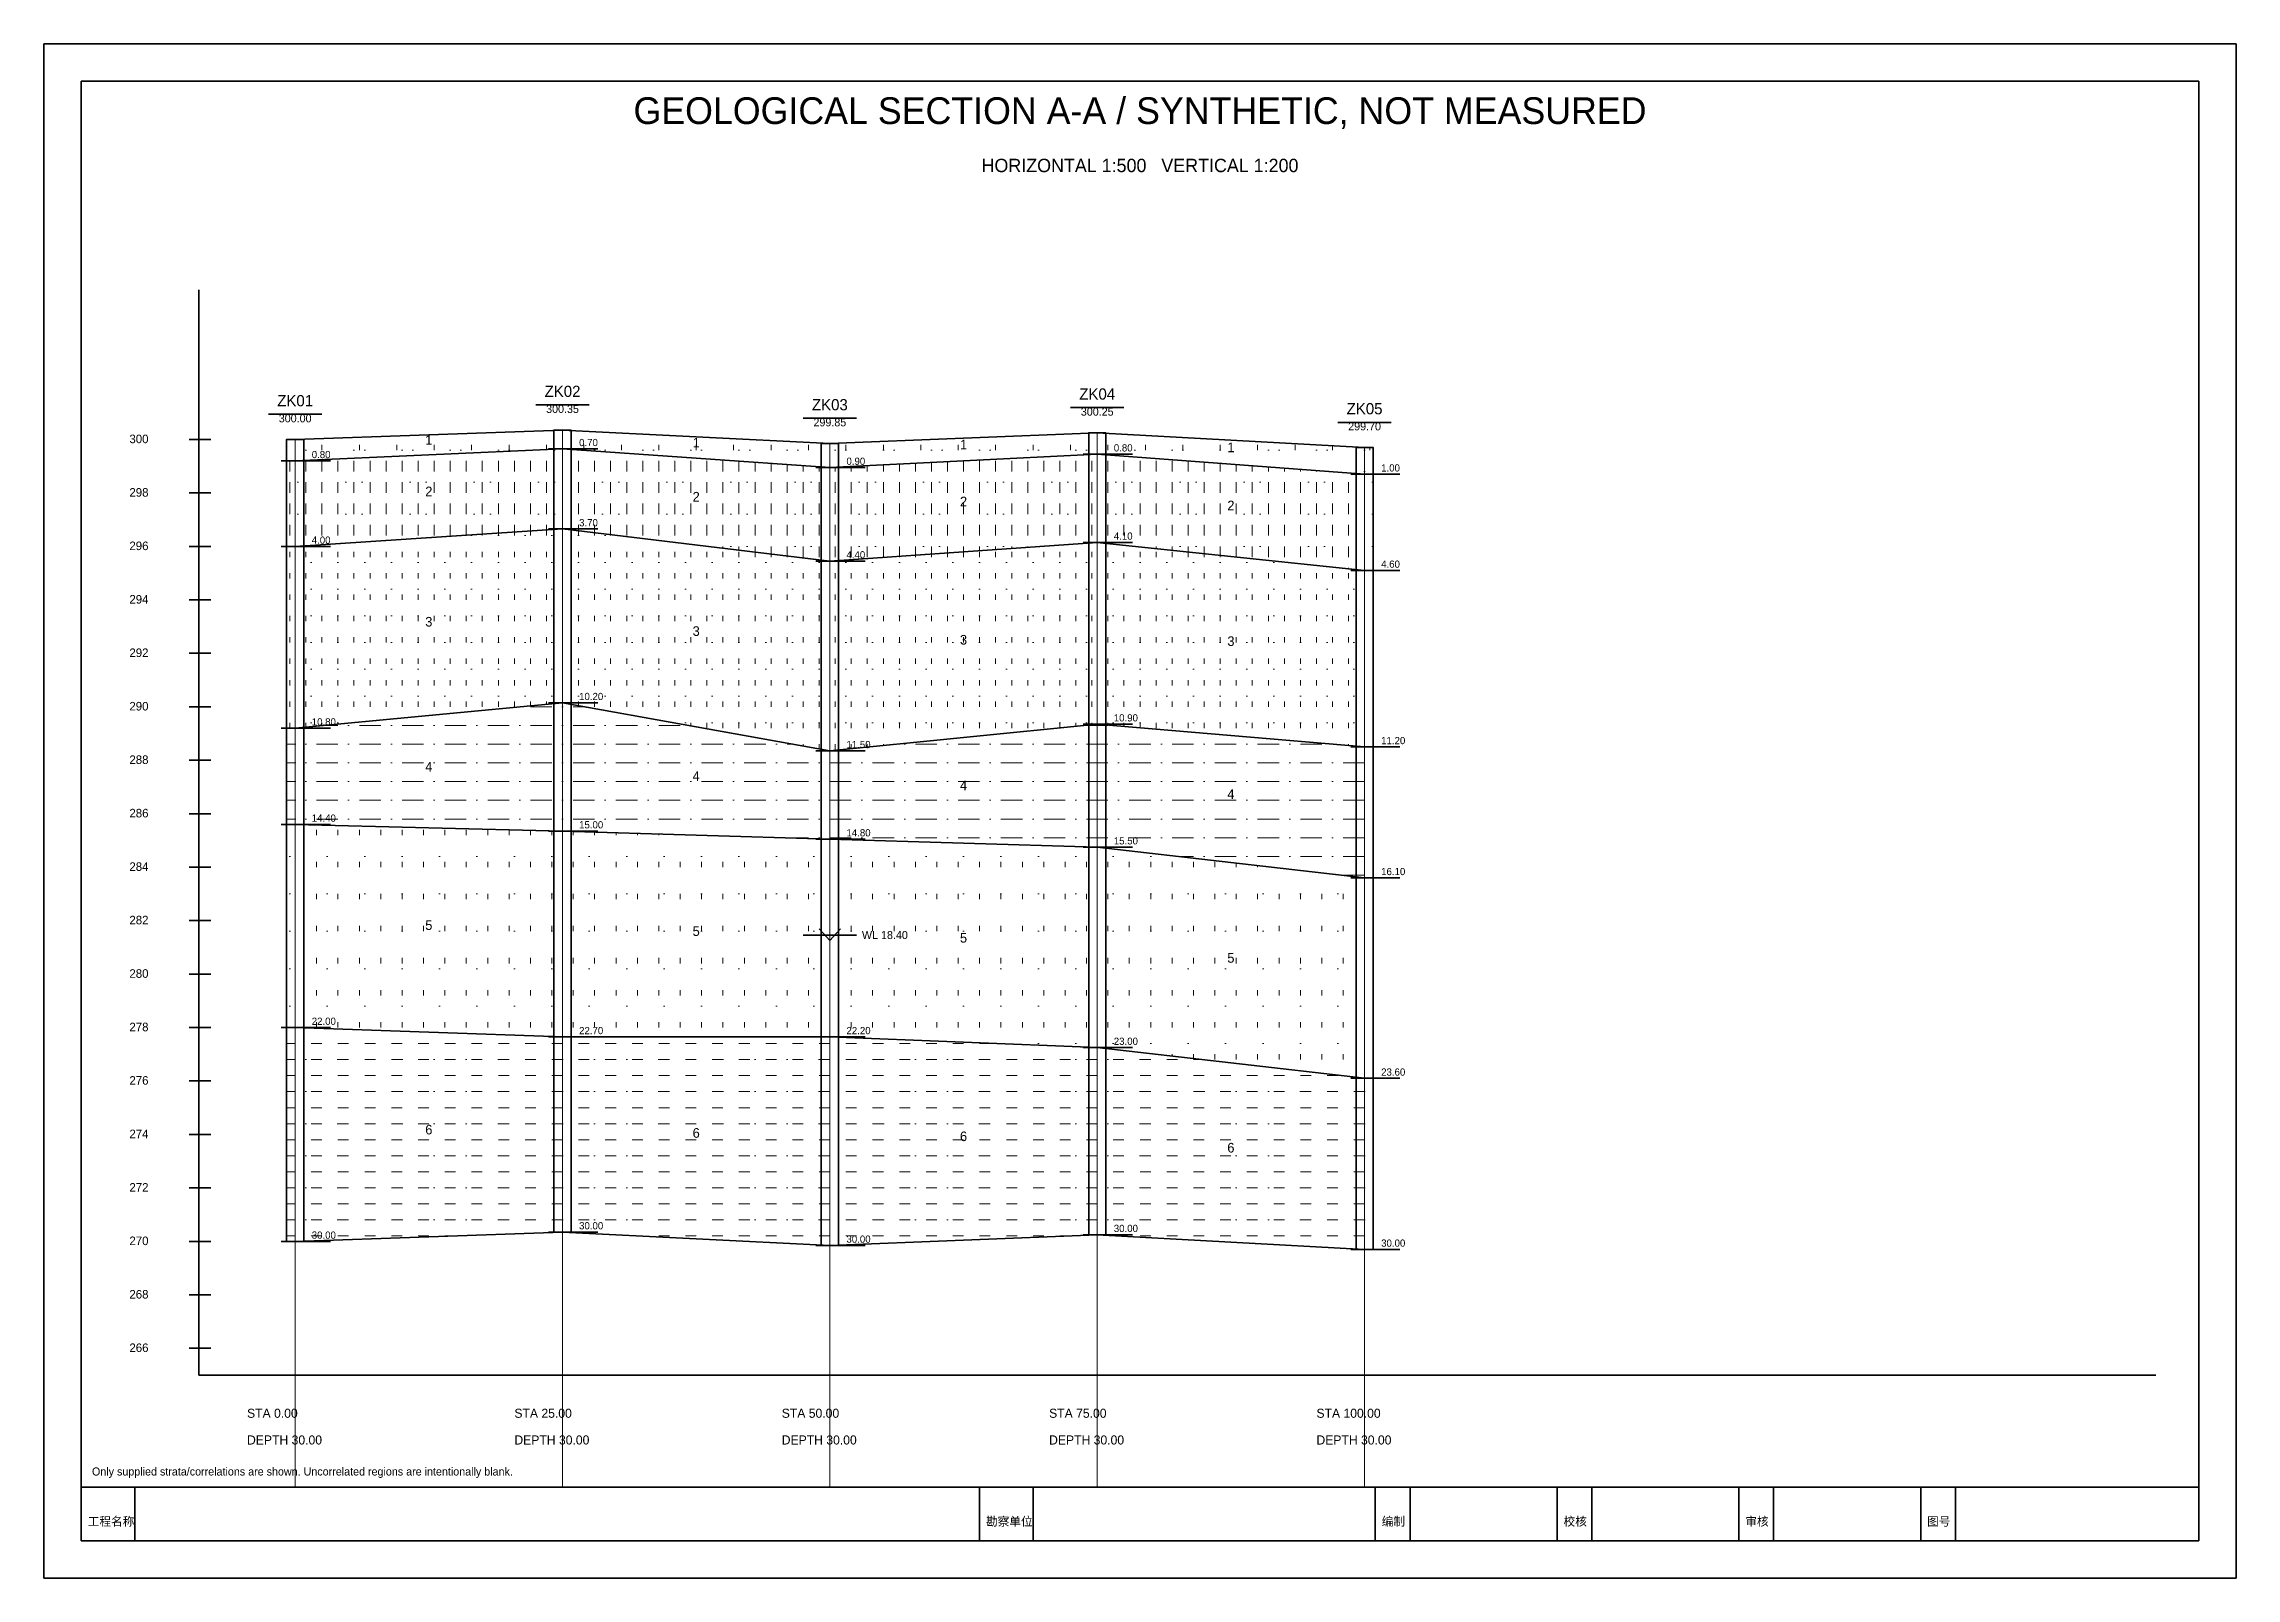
# Model space of a CAD drawing. Header units: millimetres. Extents: x 5 to 415, y 5 to 292.
import ezdxf
from ezdxf.enums import TextEntityAlignment as Align

# ---------------------------------------------------------------- set-up
doc = ezdxf.new("R2010")
doc.units = ezdxf.units.MM
doc.linetypes.add('GEO_740B4ED4B9664C73_CONT', pattern=[0])
for name, color, linetype, lineweight in [('GEO_BOUNDARY', 7, 'GEO_740B4ED4B9664C73_CONT', 35), ('GEO_FRAME', 7, 'GEO_740B4ED4B9664C73_CONT', 35), ('GEO_GUIDE', 9, 'GEO_740B4ED4B9664C73_CONT', 9), ('GEO_HATCH', 8, 'GEO_740B4ED4B9664C73_CONT', 18), ('GEO_TEXT', 7, 'GEO_740B4ED4B9664C73_CONT', 18)]:
    doc.layers.add(name, color=color, linetype=linetype, lineweight=lineweight)
doc.styles.get("Standard").update_dxf_attribs({"font": 'sans-serif'})
pattern_1 = [(0, (0, 0), (0, 4), [0, -2, 0, -7]), (90, (1, 0), (7, 0), [1, -8])]
pattern_2 = [(90, (0, 0), (3, 0), [2, -2]), (0, (1.5, 0), (0, 6), [0, -3, 0, -9])]
pattern_3 = [(90, (0, 0), (3, 0), [1, -3]), (0, (0, 0), (0, 5), [0, -5])]
pattern_4 = [(0, (0, 0), (0, 3.5), [4, -2, 0, -2])]
pattern_5 = [(90, (0, 0), (4, 0), [1, -5]), (0, (2, 0), (0, 7), [0, -7])]
pattern_6 = [(0, (0, 0), (0, 3), [2, -3]), (90, (0, 0), (6, 0), [0, -6])]

msp = doc.modelspace()

# ---------------------------------------------------------------- hatches: boundary and pattern name
at = {"layer": 'GEO_HATCH'}
h = msp.add_hatch(dxfattribs=at)
h.set_pattern_fill('GEO_TOPSOIL', color=256, style=0)
h.set_pattern_definition(pattern_1)
h.paths.add_polyline_path([(50.4, 214), (53.6, 214), (53.6, 218), (50.4, 218)])
h = msp.add_hatch(dxfattribs=at)
h.set_pattern_fill('GEO_TOPSOIL', color=256, style=0)
h.set_pattern_definition(pattern_1)
h.paths.add_polyline_path([(52, 214), (102, 216.25), (102, 219.75), (52, 218)])
h = msp.add_hatch(dxfattribs=at)
h.set_pattern_fill('GEO_TOPSOIL', color=256, style=0)
h.set_pattern_definition(pattern_1)
h.paths.add_polyline_path([(100.4, 216.25), (103.6, 216.25), (103.6, 219.75), (100.4, 219.75)])
h = msp.add_hatch(dxfattribs=at)
h.set_pattern_fill('GEO_TOPSOIL', color=256, style=0)
h.set_pattern_definition(pattern_1)
h.paths.add_polyline_path([(102, 216.25), (152, 212.75), (152, 217.25), (102, 219.75)])
h = msp.add_hatch(dxfattribs=at)
h.set_pattern_fill('GEO_TOPSOIL', color=256, style=0)
h.set_pattern_definition(pattern_1)
h.paths.add_polyline_path([(152, 212.75), (202, 215.25), (202, 219.25), (152, 217.25)])
h = msp.add_hatch(dxfattribs=at)
h.set_pattern_fill('GEO_TOPSOIL', color=256, style=0)
h.set_pattern_definition(pattern_1)
h.paths.add_polyline_path([(200.4, 215.25), (203.6, 215.25), (203.6, 219.25), (200.4, 219.25)])
h = msp.add_hatch(dxfattribs=at)
h.set_pattern_fill('GEO_TOPSOIL', color=256, style=0)
h.set_pattern_definition(pattern_1)
h.paths.add_polyline_path([(202, 215.25), (252, 211.5), (252, 216.5), (202, 219.25)])
h = msp.add_hatch(dxfattribs=at)
h.set_pattern_fill('GEO_COLLAPSIBLE_LOESS', color=256, style=0)
h.set_pattern_definition(pattern_2)
h.paths.add_polyline_path([(50.4, 198), (53.6, 198), (53.6, 214), (50.4, 214)])
h = msp.add_hatch(dxfattribs=at)
h.set_pattern_fill('GEO_COLLAPSIBLE_LOESS', color=256, style=0)
h.set_pattern_definition(pattern_2)
h.paths.add_polyline_path([(52, 198), (102, 201.25), (102, 216.25), (52, 214)])
h = msp.add_hatch(dxfattribs=at)
h.set_pattern_fill('GEO_COLLAPSIBLE_LOESS', color=256, style=0)
h.set_pattern_definition(pattern_2)
h.paths.add_polyline_path([(100.4, 201.25), (103.6, 201.25), (103.6, 216.25), (100.4, 216.25)])
h = msp.add_hatch(dxfattribs=at)
h.set_pattern_fill('GEO_COLLAPSIBLE_LOESS', color=256, style=0)
h.set_pattern_definition(pattern_2)
h.paths.add_polyline_path([(102, 201.25), (152, 195.25), (152, 212.75), (102, 216.25)])
h = msp.add_hatch(dxfattribs=at)
h.set_pattern_fill('GEO_TOPSOIL', color=256, style=0)
h.set_pattern_definition(pattern_1)
h.paths.add_polyline_path([(150.4, 212.75), (153.6, 212.75), (153.6, 217.25), (150.4, 217.25)])
h = msp.add_hatch(dxfattribs=at)
h.set_pattern_fill('GEO_COLLAPSIBLE_LOESS', color=256, style=0)
h.set_pattern_definition(pattern_2)
h.paths.add_polyline_path([(152, 195.25), (202, 198.75), (202, 215.25), (152, 212.75)])
h = msp.add_hatch(dxfattribs=at)
h.set_pattern_fill('GEO_COLLAPSIBLE_LOESS', color=256, style=0)
h.set_pattern_definition(pattern_2)
h.paths.add_polyline_path([(200.4, 198.75), (203.6, 198.75), (203.6, 215.25), (200.4, 215.25)])
h = msp.add_hatch(dxfattribs=at)
h.set_pattern_fill('GEO_COLLAPSIBLE_LOESS', color=256, style=0)
h.set_pattern_definition(pattern_2)
h.paths.add_polyline_path([(202, 198.75), (252, 193.5), (252, 211.5), (202, 215.25)])
h = msp.add_hatch(dxfattribs=at)
h.set_pattern_fill('GEO_TOPSOIL', color=256, style=0)
h.set_pattern_definition(pattern_1)
h.paths.add_polyline_path([(250.4, 211.5), (253.6, 211.5), (253.6, 216.5), (250.4, 216.5)])
h = msp.add_hatch(dxfattribs=at)
h.set_pattern_fill('GEO_COLLAPSIBLE_LOESS', color=256, style=0)
h.set_pattern_definition(pattern_2)
h.paths.add_polyline_path([(150.4, 195.25), (153.6, 195.25), (153.6, 212.75), (150.4, 212.75)])
h = msp.add_hatch(dxfattribs=at)
h.set_pattern_fill('GEO_COLLAPSIBLE_LOESS', color=256, style=0)
h.set_pattern_definition(pattern_2)
h.paths.add_polyline_path([(250.4, 193.5), (253.6, 193.5), (253.6, 211.5), (250.4, 211.5)])
h = msp.add_hatch(dxfattribs=at)
h.set_pattern_fill('GEO_LOESS', color=256, style=0)
h.set_pattern_definition(pattern_3)
h.paths.add_polyline_path([(52, 164), (102, 168.75), (102, 201.25), (52, 198)])
h = msp.add_hatch(dxfattribs=at)
h.set_pattern_fill('GEO_LOESS', color=256, style=0)
h.set_pattern_definition(pattern_3)
h.paths.add_polyline_path([(100.4, 168.75), (103.6, 168.75), (103.6, 201.25), (100.4, 201.25)])
h = msp.add_hatch(dxfattribs=at)
h.set_pattern_fill('GEO_LOESS', color=256, style=0)
h.set_pattern_definition(pattern_3)
h.paths.add_polyline_path([(102, 168.75), (152, 159.75), (152, 195.25), (102, 201.25)])
h = msp.add_hatch(dxfattribs=at)
h.set_pattern_fill('GEO_LOESS', color=256, style=0)
h.set_pattern_definition(pattern_3)
h.paths.add_polyline_path([(50.4, 164), (53.6, 164), (53.6, 198), (50.4, 198)])
h = msp.add_hatch(dxfattribs=at)
h.set_pattern_fill('GEO_LOESS', color=256, style=0)
h.set_pattern_definition(pattern_3)
h.paths.add_polyline_path([(152, 159.75), (202, 164.75), (202, 198.75), (152, 195.25)])
h = msp.add_hatch(dxfattribs=at)
h.set_pattern_fill('GEO_LOESS', color=256, style=0)
h.set_pattern_definition(pattern_3)
h.paths.add_polyline_path([(200.4, 164.75), (203.6, 164.75), (203.6, 198.75), (200.4, 198.75)])
h = msp.add_hatch(dxfattribs=at)
h.set_pattern_fill('GEO_LOESS', color=256, style=0)
h.set_pattern_definition(pattern_3)
h.paths.add_polyline_path([(202, 164.75), (252, 160.5), (252, 193.5), (202, 198.75)])
h = msp.add_hatch(dxfattribs=at)
h.set_pattern_fill('GEO_LOESS', color=256, style=0)
h.set_pattern_definition(pattern_3)
h.paths.add_polyline_path([(150.4, 159.75), (153.6, 159.75), (153.6, 195.25), (150.4, 195.25)])
h = msp.add_hatch(dxfattribs=at)
h.set_pattern_fill('GEO_LOESS', color=256, style=0)
h.set_pattern_definition(pattern_3)
h.paths.add_polyline_path([(250.4, 160.5), (253.6, 160.5), (253.6, 193.5), (250.4, 193.5)])
h = msp.add_hatch(dxfattribs=at)
h.set_pattern_fill('GEO_PALEOSOL', color=256, style=0)
h.set_pattern_definition(pattern_4)
h.paths.add_polyline_path([(52, 146), (102, 144.75), (102, 168.75), (52, 164)])
h = msp.add_hatch(dxfattribs=at)
h.set_pattern_fill('GEO_PALEOSOL', color=256, style=0)
h.set_pattern_definition(pattern_4)
h.paths.add_polyline_path([(100.4, 144.75), (103.6, 144.75), (103.6, 168.75), (100.4, 168.75)])
h = msp.add_hatch(dxfattribs=at)
h.set_pattern_fill('GEO_PALEOSOL', color=256, style=0)
h.set_pattern_definition(pattern_4)
h.paths.add_polyline_path([(102, 144.75), (152, 143.25), (152, 159.75), (102, 168.75)])
h = msp.add_hatch(dxfattribs=at)
h.set_pattern_fill('GEO_PALEOSOL', color=256, style=0)
h.set_pattern_definition(pattern_4)
h.paths.add_polyline_path([(152, 143.25), (202, 141.75), (202, 164.75), (152, 159.75)])
h = msp.add_hatch(dxfattribs=at)
h.set_pattern_fill('GEO_PALEOSOL', color=256, style=0)
h.set_pattern_definition(pattern_4)
h.paths.add_polyline_path([(200.4, 141.75), (203.6, 141.75), (203.6, 164.75), (200.4, 164.75)])
h = msp.add_hatch(dxfattribs=at)
h.set_pattern_fill('GEO_PALEOSOL', color=256, style=0)
h.set_pattern_definition(pattern_4)
h.paths.add_polyline_path([(202, 141.75), (252, 136), (252, 160.5), (202, 164.75)])
h = msp.add_hatch(dxfattribs=at)
h.set_pattern_fill('GEO_PALEOSOL', color=256, style=0)
h.set_pattern_definition(pattern_4)
h.paths.add_polyline_path([(50.4, 146), (53.6, 146), (53.6, 164), (50.4, 164)])
h = msp.add_hatch(dxfattribs=at)
h.set_pattern_fill('GEO_PALEOSOL', color=256, style=0)
h.set_pattern_definition(pattern_4)
h.paths.add_polyline_path([(250.4, 136), (253.6, 136), (253.6, 160.5), (250.4, 160.5)])
h = msp.add_hatch(dxfattribs=at)
h.set_pattern_fill('GEO_PALEOSOL', color=256, style=0)
h.set_pattern_definition(pattern_4)
h.paths.add_polyline_path([(150.4, 143.25), (153.6, 143.25), (153.6, 159.75), (150.4, 159.75)])
h = msp.add_hatch(dxfattribs=at)
h.set_pattern_fill('GEO_LOESS_LIKE', color=256, style=0)
h.set_pattern_definition(pattern_5)
h.paths.add_polyline_path([(50.4, 108), (53.6, 108), (53.6, 146), (50.4, 146)])
h = msp.add_hatch(dxfattribs=at)
h.set_pattern_fill('GEO_LOESS_LIKE', color=256, style=0)
h.set_pattern_definition(pattern_5)
h.paths.add_polyline_path([(52, 108), (102, 106.25), (102, 144.75), (52, 146)])
h = msp.add_hatch(dxfattribs=at)
h.set_pattern_fill('GEO_LOESS_LIKE', color=256, style=0)
h.set_pattern_definition(pattern_5)
h.paths.add_polyline_path([(100.4, 106.25), (103.6, 106.25), (103.6, 144.75), (100.4, 144.75)])
h = msp.add_hatch(dxfattribs=at)
h.set_pattern_fill('GEO_LOESS_LIKE', color=256, style=0)
h.set_pattern_definition(pattern_5)
h.paths.add_polyline_path([(102, 106.25), (152, 106.25), (152, 143.25), (102, 144.75)])
h = msp.add_hatch(dxfattribs=at)
h.set_pattern_fill('GEO_LOESS_LIKE', color=256, style=0)
h.set_pattern_definition(pattern_5)
h.paths.add_polyline_path([(150.4, 106.25), (153.6, 106.25), (153.6, 143.25), (150.4, 143.25)])
h = msp.add_hatch(dxfattribs=at)
h.set_pattern_fill('GEO_LOESS_LIKE', color=256, style=0)
h.set_pattern_definition(pattern_5)
h.paths.add_polyline_path([(152, 106.25), (202, 104.25), (202, 141.75), (152, 143.25)])
h = msp.add_hatch(dxfattribs=at)
h.set_pattern_fill('GEO_LOESS_LIKE', color=256, style=0)
h.set_pattern_definition(pattern_5)
h.paths.add_polyline_path([(200.4, 104.25), (203.6, 104.25), (203.6, 141.75), (200.4, 141.75)])
h = msp.add_hatch(dxfattribs=at)
h.set_pattern_fill('GEO_LOESS_LIKE', color=256, style=0)
h.set_pattern_definition(pattern_5)
h.paths.add_polyline_path([(202, 104.25), (252, 98.5), (252, 136), (202, 141.75)])
h = msp.add_hatch(dxfattribs=at)
h.set_pattern_fill('GEO_LOESS_LIKE', color=256, style=0)
h.set_pattern_definition(pattern_5)
h.paths.add_polyline_path([(250.4, 98.5), (253.6, 98.5), (253.6, 136), (250.4, 136)])
h = msp.add_hatch(dxfattribs=at)
h.set_pattern_fill('GEO_SILTY_CLAY', color=256, style=0)
h.set_pattern_definition(pattern_6)
h.paths.add_polyline_path([(50.4, 68), (53.6, 68), (53.6, 108), (50.4, 108)])
h = msp.add_hatch(dxfattribs=at)
h.set_pattern_fill('GEO_SILTY_CLAY', color=256, style=0)
h.set_pattern_definition(pattern_6)
h.paths.add_polyline_path([(52, 68), (102, 69.75), (102, 106.25), (52, 108)])
h = msp.add_hatch(dxfattribs=at)
h.set_pattern_fill('GEO_SILTY_CLAY', color=256, style=0)
h.set_pattern_definition(pattern_6)
h.paths.add_polyline_path([(100.4, 69.75), (103.6, 69.75), (103.6, 106.25), (100.4, 106.25)])
h = msp.add_hatch(dxfattribs=at)
h.set_pattern_fill('GEO_SILTY_CLAY', color=256, style=0)
h.set_pattern_definition(pattern_6)
h.paths.add_polyline_path([(102, 69.75), (152, 67.25), (152, 106.25), (102, 106.25)])
h = msp.add_hatch(dxfattribs=at)
h.set_pattern_fill('GEO_SILTY_CLAY', color=256, style=0)
h.set_pattern_definition(pattern_6)
h.paths.add_polyline_path([(150.4, 67.25), (153.6, 67.25), (153.6, 106.25), (150.4, 106.25)])
h = msp.add_hatch(dxfattribs=at)
h.set_pattern_fill('GEO_SILTY_CLAY', color=256, style=0)
h.set_pattern_definition(pattern_6)
h.paths.add_polyline_path([(152, 67.25), (202, 69.25), (202, 104.25), (152, 106.25)])
h = msp.add_hatch(dxfattribs=at)
h.set_pattern_fill('GEO_SILTY_CLAY', color=256, style=0)
h.set_pattern_definition(pattern_6)
h.paths.add_polyline_path([(200.4, 69.25), (203.6, 69.25), (203.6, 104.25), (200.4, 104.25)])
h = msp.add_hatch(dxfattribs=at)
h.set_pattern_fill('GEO_SILTY_CLAY', color=256, style=0)
h.set_pattern_definition(pattern_6)
h.paths.add_polyline_path([(202, 69.25), (252, 66.5), (252, 98.5), (202, 104.25)])
h = msp.add_hatch(dxfattribs=at)
h.set_pattern_fill('GEO_SILTY_CLAY', color=256, style=0)
h.set_pattern_definition(pattern_6)
h.paths.add_polyline_path([(250.4, 66.5), (253.6, 66.5), (253.6, 98.5), (250.4, 98.5)])

# ---------------------------------------------------------------- linework, layer by layer
at = {"layer": 'GEO_BOUNDARY'}
for p, q in [((34, 43), (34, 246)), ((47, 222.7), (57, 222.7)), ((97, 224.45), (107, 224.45)), ((147, 221.95), (157, 221.95)), ((197, 223.95), (207, 223.95)), ((32.2, 218), (36.2, 218)), ((52, 218), (102, 219.75)), ((102, 219.75), (152, 217.25)), ((152, 217.25), (202, 219.25)), ((202, 219.25), (252, 216.5)), ((247, 221.2), (257, 221.2)), ((49.4, 214), (58.6, 214)), ((52, 214), (102, 216.25)), ((52, 214), (102, 216.25)), ((99.4, 216.25), (108.6, 216.25)), ((102, 216.25), (152, 212.75)), ((102, 216.25), (152, 212.75)), ((152, 212.75), (202, 215.25)), ((152, 212.75), (202, 215.25)), ((199.4, 215.25), (208.6, 215.25)), ((202, 215.25), (252, 211.5)), ((202, 215.25), (252, 211.5)), ((149.4, 212.75), (158.6, 212.75)), ((249.4, 211.5), (258.6, 211.5)), ((32.2, 208), (36.2, 208)), ((52, 198), (102, 201.25)), ((52, 198), (102, 201.25)), ((99.4, 201.25), (108.6, 201.25)), ((102, 201.25), (152, 195.25)), ((102, 201.25), (152, 195.25)), ((32.2, 198), (36.2, 198)), ((49.4, 198), (58.6, 198)), ((152, 195.25), (202, 198.75)), ((152, 195.25), (202, 198.75)), ((199.4, 198.75), (208.6, 198.75)), ((202, 198.75), (252, 193.5)), ((202, 198.75), (252, 193.5)), ((149.4, 195.25), (158.6, 195.25)), ((249.4, 193.5), (258.6, 193.5)), ((32.2, 188), (36.2, 188)), ((32.2, 178), (36.2, 178)), ((52, 164), (102, 168.75)), ((52, 164), (102, 168.75)), ((99.4, 168.75), (108.6, 168.75)), ((102, 168.75), (152, 159.75)), ((102, 168.75), (152, 159.75)), ((32.2, 168), (36.2, 168)), ((152, 159.75), (202, 164.75)), ((152, 159.75), (202, 164.75)), ((199.4, 164.75), (208.6, 164.75)), ((202, 164.75), (252, 160.5)), ((202, 164.75), (252, 160.5)), ((49.4, 164), (58.6, 164)), ((249.4, 160.5), (258.6, 160.5)), ((32.2, 158), (36.2, 158)), ((149.4, 159.75), (158.6, 159.75)), ((32.2, 148), (36.2, 148)), ((49.4, 146), (58.6, 146)), ((52, 146), (102, 144.75)), ((52, 146), (102, 144.75)), ((99.4, 144.75), (108.6, 144.75)), ((102, 144.75), (152, 143.25)), ((102, 144.75), (152, 143.25)), ((149.4, 143.25), (158.6, 143.25)), ((152, 143.25), (202, 141.75)), ((152, 143.25), (202, 141.75)), ((199.4, 141.75), (208.6, 141.75)), ((202, 141.75), (252, 136)), ((202, 141.75), (252, 136)), ((32.2, 138), (36.2, 138)), ((249.4, 136), (258.6, 136)), ((32.2, 128), (36.2, 128)), ((147, 125.25), (157, 125.25)), ((32.2, 118), (36.2, 118)), ((32.2, 108), (36.2, 108)), ((49.4, 108), (58.6, 108)), ((52, 108), (102, 106.25)), ((52, 108), (102, 106.25)), ((99.4, 106.25), (108.6, 106.25)), ((102, 106.25), (152, 106.25)), ((102, 106.25), (152, 106.25)), ((149.4, 106.25), (158.6, 106.25)), ((152, 106.25), (202, 104.25)), ((152, 106.25), (202, 104.25)), ((199.4, 104.25), (208.6, 104.25)), ((202, 104.25), (252, 98.5)), ((202, 104.25), (252, 98.5)), ((249.4, 98.5), (258.6, 98.5)), ((32.2, 98), (36.2, 98)), ((32.2, 88), (36.2, 88)), ((32.2, 78), (36.2, 78)), ((52, 68), (102, 69.75)), ((99.4, 69.75), (108.6, 69.75)), ((102, 69.75), (152, 67.25)), ((32.2, 68), (36.2, 68)), ((49.4, 68), (58.6, 68)), ((149.4, 67.25), (158.6, 67.25)), ((152, 67.25), (202, 69.25)), ((199.4, 69.25), (208.6, 69.25)), ((202, 69.25), (252, 66.5)), ((249.4, 66.5), (258.6, 66.5)), ((32.2, 58), (36.2, 58)), ((32.2, 48), (36.2, 48)), ((34, 43), (400, 43)), ((22, 12), (22, 22)), ((190, 12), (190, 22)), ((260.5, 12), (260.5, 22)), ((294.5, 12), (294.5, 22)), ((328.5, 12), (328.5, 22)), ((362.5, 12), (362.5, 22))]:
    msp.add_line(p, q, dxfattribs=at)
for points in [[(50.4, 68), (53.6, 68), (53.6, 218), (50.4, 218)], [(100.4, 69.75), (103.6, 69.75), (103.6, 219.75), (100.4, 219.75)], [(200.4, 69.25), (203.6, 69.25), (203.6, 219.25), (200.4, 219.25)], [(150.4, 67.25), (153.6, 67.25), (153.6, 217.25), (150.4, 217.25)], [(250.4, 66.5), (253.6, 66.5), (253.6, 216.5), (250.4, 216.5)]]:
    msp.add_lwpolyline(points, close=True, dxfattribs=at)
for points in [[(52, 218), (102, 219.75), (152, 217.25), (202, 219.25), (252, 216.5)], [(150, 126.45), (152, 124.25), (154, 126.45)]]:
    msp.add_lwpolyline(points, dxfattribs=at)
at = {"layer": 'GEO_FRAME'}
for p, q in [((180, 12), (180, 22)), ((254, 12), (254, 22)), ((288, 12), (288, 22)), ((322, 12), (322, 22)), ((356, 12), (356, 22))]:
    msp.add_line(p, q, dxfattribs=at)
for points in [[(5, 5), (415, 5), (415, 292), (5, 292)], [(12, 12), (408, 12), (408, 285), (12, 285)], [(12, 12), (408, 12), (408, 22), (12, 22)]]:
    msp.add_lwpolyline(points, close=True, dxfattribs=at)
at = {"layer": 'GEO_GUIDE'}
for p, q in [((52, 22), (52, 218)), ((102, 22), (102, 219.75)), ((202, 22), (202, 219.25)), ((152, 22), (152, 217.25)), ((252, 22), (252, 216.5))]:
    msp.add_line(p, q, dxfattribs=at)

# ---------------------------------------------------------------- texts
at = {"layer": 'GEO_TEXT'}
for s, height, p in [('GEOLOGICAL SECTION A-A / SYNTHETIC, NOT MEASURED', 5, (210, 277)), ('HORIZONTAL 1:500   VERTICAL 1:200', 2.5, (210, 268)), ('ZK01', 2.1, (52, 224.2)), ('ZK02', 2.1, (102, 225.95)), ('ZK03', 2.1, (152, 223.45)), ('ZK04', 2.1, (202, 225.45)), ('300.00', 1.5, (52, 221.2)), ('300.35', 1.5, (102, 222.95)), ('299.85', 1.5, (152, 220.45)), ('300.25', 1.5, (202, 222.45)), ('ZK05', 2.1, (252, 222.7)), ('1', 1.8, (77, 217)), ('1', 1.8, (127, 216.5)), ('1', 1.8, (177, 216.13)), ('1', 1.8, (227, 215.62)), ('299.70', 1.5, (252, 219.7)), ('2', 1.8, (77, 207.38)), ('2', 1.8, (127, 206.38)), ('2', 1.8, (177, 205.5)), ('2', 1.8, (227, 204.75)), ('3', 1.8, (77, 183)), ('3', 1.8, (127, 181.25)), ('3', 1.8, (177, 179.63)), ('3', 1.8, (227, 179.37)), ('4', 1.8, (77, 155.88)), ('4', 1.8, (127, 154.13)), ('4', 1.8, (177, 152.38)), ('4', 1.8, (227, 150.75)), ('5', 1.8, (77, 126.25)), ('5', 1.8, (127, 125.13)), ('5', 1.8, (177, 123.88)), ('5', 1.8, (227, 120.12)), ('6', 1.8, (77, 88)), ('6', 1.8, (127, 87.38)), ('6', 1.8, (177, 86.75)), ('6', 1.8, (227, 84.62))]:
    msp.add_text(s, height=height, dxfattribs=at).set_placement(p, align=Align.CENTER)
for s, height, p in [('300', 1.6, (21, 217.3)), ('0.70', 1.35, (105.1, 216.75)), ('0.80', 1.35, (55.1, 214.5)), ('0.90', 1.35, (155.1, 213.25)), ('0.80', 1.35, (205.1, 215.75)), ('1.00', 1.35, (255.1, 212)), ('298', 1.6, (21, 207.3)), ('3.70', 1.35, (105.1, 201.75)), ('296', 1.6, (21, 197.3)), ('4.00', 1.35, (55.1, 198.5)), ('4.40', 1.35, (155.1, 195.75)), ('4.10', 1.35, (205.1, 199.25)), ('4.60', 1.35, (255.1, 194)), ('294', 1.6, (21, 187.3)), ('292', 1.6, (21, 177.3)), ('290', 1.6, (21, 167.3)), ('10.20', 1.35, (105.1, 169.25)), ('10.80', 1.35, (55.1, 164.5)), ('10.90', 1.35, (205.1, 165.25)), ('11.50', 1.35, (155.1, 160.25)), ('11.20', 1.35, (255.1, 161)), ('288', 1.6, (21, 157.3)), ('286', 1.6, (21, 147.3)), ('14.40', 1.35, (55.1, 146.5)), ('15.00', 1.35, (105.1, 145.25)), ('14.80', 1.35, (155.1, 143.75)), ('15.50', 1.35, (205.1, 142.25)), ('284', 1.6, (21, 137.3)), ('16.10', 1.35, (255.1, 136.5)), ('282', 1.6, (21, 127.3)), ('WL 18.40', 1.5, (158, 124.55)), ('280', 1.6, (21, 117.3)), ('278', 1.6, (21, 107.3)), ('22.00', 1.35, (55.1, 108.5)), ('22.70', 1.35, (105.1, 106.75)), ('22.20', 1.35, (155.1, 106.75)), ('23.00', 1.35, (205.1, 104.75)), ('276', 1.6, (21, 97.3)), ('23.60', 1.35, (255.1, 99)), ('274', 1.6, (21, 87.3)), ('272', 1.6, (21, 77.3)), ('30.00', 1.35, (55.1, 68.5)), ('30.00', 1.35, (105.1, 70.25)), ('30.00', 1.35, (205.1, 69.75)), ('270', 1.6, (21, 67.3)), ('30.00', 1.35, (155.1, 67.75)), ('30.00', 1.35, (255.1, 67)), ('268', 1.6, (21, 57.3)), ('266', 1.6, (21, 47.3)), ('STA 0.00', 1.7, (43, 35)), ('STA 25.00', 1.7, (93, 35)), ('STA 50.00', 1.7, (143, 35)), ('STA 75.00', 1.7, (193, 35)), ('STA 100.00', 1.7, (243, 35)), ('DEPTH 30.00', 1.7, (43, 30)), ('DEPTH 30.00', 1.7, (93, 30)), ('DEPTH 30.00', 1.7, (143, 30)), ('DEPTH 30.00', 1.7, (193, 30)), ('DEPTH 30.00', 1.7, (243, 30)), ('Only supplied strata/correlations are shown. Uncorrelated regions are intentionally blank.', 1.5, (14, 24.2)), ('工程名称', 1.6, (13.2, 14.8)), ('勘察单位', 1.6, (181.2, 14.8)), ('编制', 1.6, (255.2, 14.8)), ('校核', 1.6, (289.2, 14.8)), ('审核', 1.6, (323.2, 14.8)), ('图号', 1.6, (357.2, 14.8))]:
    msp.add_text(s, height=height, dxfattribs=at).set_placement(p)

doc.saveas('drawing.dxf')
